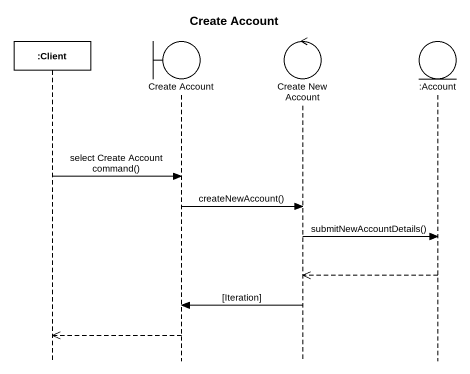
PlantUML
@startuml
title Create Account
hide footbox
participant ":Client" as Client
boundary "Create Account" as Create_Account
control "Create New Account" as Create_New_Account
entity ":Account" as Account

Client -> Create_Account : select Create Account command()
Create_Account -> Create_New_Account : createNewAccount()
Create_New_Account -> Account : submitNewAccountDetails()
Account -->> Create_New_Account
Create_New_Account -> Create_Account : [Iteration]
Create_Account -->> Client
@enduml
